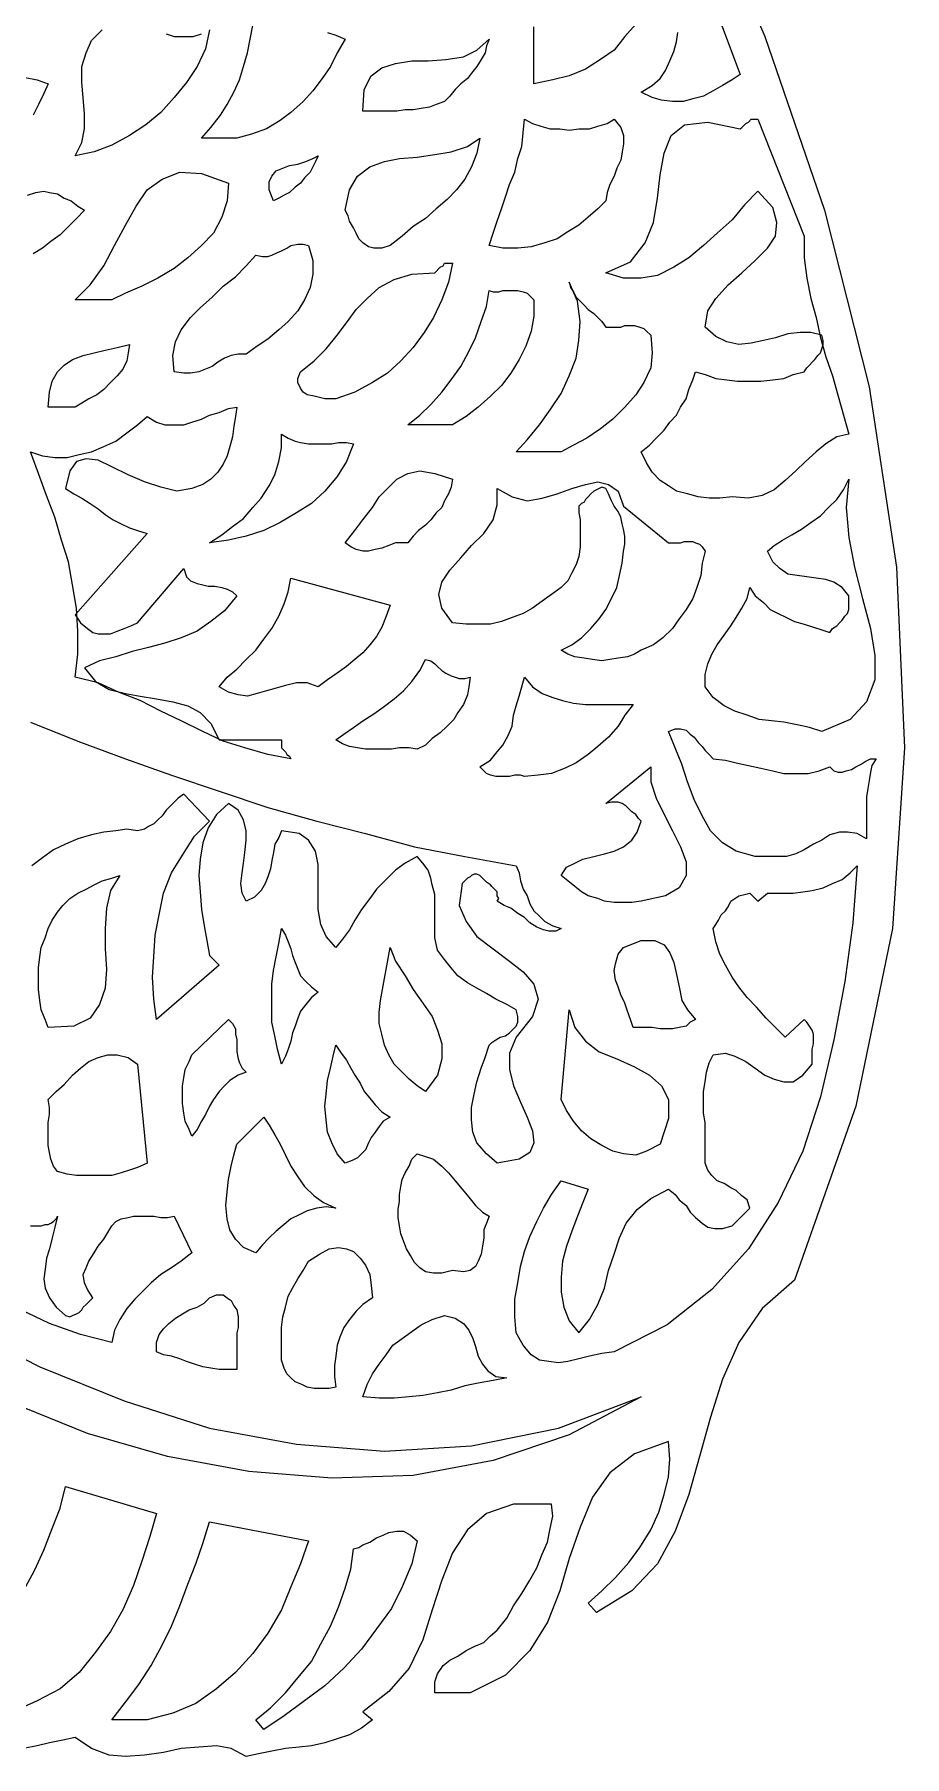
# Model space of a CAD drawing. Extents: x 0.03 to 9.22, y 0.02 to 5.11.
# Drawn here: x 8.38 to 9.021, y 0.019 to 1.288 of the extents above; entities that cross this region are included whole.
import ezdxf

# ---------------------------------------------------------------- set-up
doc = ezdxf.new("R2010")
doc.units = 0
doc.layers.add('1', color=7, linetype='Continuous')

msp = doc.modelspace()

# ---------------------------------------------------------------- linework, layer by layer
msp.add_lwpolyline([(8.865, 1.409), (8.918, 1.286), (8.962, 1.158), (8.995, 1.028), (9.015, 0.895), (9.021, 0.762), (9.012, 0.629), (8.985, 0.498), (8.94, 0.37), (8.916, 0.349), (8.899, 0.324), (8.887, 0.297), (8.878, 0.269), (8.87, 0.24), (8.862, 0.212), (8.852, 0.185), (8.839, 0.161), (8.82, 0.141), (8.794, 0.125), (8.788, 0.132), (8.798, 0.141), (8.808, 0.151), (8.818, 0.162), (8.826, 0.173), (8.834, 0.186), (8.84, 0.199), (8.844, 0.212), (8.847, 0.225), (8.848, 0.238), (8.847, 0.251), (8.822, 0.242), (8.804, 0.228), (8.791, 0.21), (8.782, 0.188), (8.774, 0.165), (8.767, 0.141), (8.758, 0.118), (8.745, 0.097), (8.727, 0.079), (8.701, 0.066), (8.675, 0.066), (8.675, 0.074), (8.677, 0.08), (8.681, 0.086), (8.686, 0.09), (8.692, 0.093), (8.698, 0.097), (8.704, 0.1), (8.711, 0.103), (8.716, 0.108), (8.721, 0.112), (8.728, 0.121), (8.733, 0.13), (8.739, 0.139), (8.745, 0.149), (8.75, 0.158), (8.754, 0.168), (8.758, 0.177), (8.76, 0.187), (8.762, 0.196), (8.761, 0.205), (8.733, 0.205), (8.713, 0.198), (8.699, 0.186), (8.688, 0.169), (8.68, 0.149), (8.673, 0.127), (8.666, 0.105), (8.656, 0.084), (8.641, 0.067), (8.622, 0.052), (8.629, 0.046), (8.621, 0.04), (8.612, 0.035), (8.603, 0.032), (8.594, 0.029), (8.584, 0.027), (8.575, 0.026), (8.565, 0.025), (8.555, 0.023), (8.545, 0.021), (8.536, 0.019), (8.525, 0.025), (8.514, 0.027), (8.501, 0.026), (8.488, 0.025), (8.475, 0.022), (8.461, 0.02), (8.447, 0.019), (8.435, 0.02), (8.422, 0.025), (8.41, 0.033), (8.401, 0.031), (8.391, 0.029), (8.382, 0.027), (8.372, 0.025)])
at = {"layer": '1'}
for points in [[(8.86, 1.364), (8.9, 1.258)], [(8.609, 1.284), (8.603, 1.274), (8.598, 1.264), (8.592, 1.255), (8.585, 1.246), (8.578, 1.238), (8.569, 1.23), (8.561, 1.224), (8.551, 1.218), (8.54, 1.214), (8.529, 1.211), (8.503, 1.211), (8.51, 1.219), (8.517, 1.228), (8.522, 1.236), (8.527, 1.245), (8.531, 1.254), (8.534, 1.264), (8.537, 1.274), (8.539, 1.284), (8.541, 1.294)], [(8.823, 1.295), (8.815, 1.286), (8.807, 1.276), (8.797, 1.269), (8.786, 1.262), (8.774, 1.257), (8.762, 1.254), (8.748, 1.251), (8.748, 1.257), (8.748, 1.263), (8.748, 1.269), (8.748, 1.277), (8.748, 1.284), (8.748, 1.293)], [(8.509, 1.291), (8.506, 1.277), (8.5, 1.264), (8.492, 1.252), (8.483, 1.241), (8.473, 1.23), (8.462, 1.221), (8.45, 1.213), (8.437, 1.206), (8.424, 1.201), (8.41, 1.198), (8.415, 1.208), (8.417, 1.218), (8.417, 1.229), (8.416, 1.241), (8.415, 1.252), (8.415, 1.264), (8.418, 1.274), (8.422, 1.283), (8.43, 1.291)], [(8.477, 1.288), (8.483, 1.286), (8.49, 1.286), (8.497, 1.286), (8.503, 1.288)], [(8.596, 1.289), (8.602, 1.287), (8.609, 1.284)], [(8.715, 1.284), (8.713, 1.279), (8.712, 1.274), (8.709, 1.269), (8.706, 1.264), (8.702, 1.259), (8.699, 1.255), (8.694, 1.251), (8.69, 1.247), (8.686, 1.242), (8.682, 1.238), (8.676, 1.236), (8.671, 1.234), (8.665, 1.233), (8.659, 1.232), (8.653, 1.232), (8.647, 1.231), (8.641, 1.231), (8.634, 1.231), (8.628, 1.231), (8.622, 1.231), (8.623, 1.247), (8.628, 1.257), (8.636, 1.263), (8.646, 1.266), (8.658, 1.268), (8.67, 1.268), (8.683, 1.269), (8.696, 1.271), (8.706, 1.276), (8.715, 1.284)], [(8.9, 1.258), (8.894, 1.254), (8.887, 1.25), (8.88, 1.246), (8.873, 1.242), (8.865, 1.24), (8.858, 1.238), (8.85, 1.238), (8.842, 1.239), (8.835, 1.241), (8.827, 1.245), (8.835, 1.25), (8.841, 1.255), (8.845, 1.261), (8.848, 1.268), (8.851, 1.275), (8.853, 1.282), (8.854, 1.289)], [(8.372, 1.256), (8.382, 1.254), (8.39, 1.251)], [(8.39, 1.251), (8.387, 1.244), (8.383, 1.236), (8.379, 1.228)], [(8.807, 1.225), (8.812, 1.219), (8.814, 1.213), (8.814, 1.207), (8.813, 1.201), (8.812, 1.195), (8.809, 1.189), (8.807, 1.183), (8.804, 1.177), (8.802, 1.171), (8.801, 1.165), (8.795, 1.159), (8.788, 1.153), (8.781, 1.147), (8.773, 1.142), (8.765, 1.137), (8.756, 1.134), (8.746, 1.131), (8.736, 1.13), (8.725, 1.13), (8.715, 1.132), (8.718, 1.141), (8.721, 1.15), (8.724, 1.159), (8.727, 1.168), (8.73, 1.177), (8.734, 1.186), (8.736, 1.196), (8.739, 1.205), (8.74, 1.215), (8.741, 1.225), (8.747, 1.222), (8.753, 1.22), (8.76, 1.218), (8.767, 1.218), (8.774, 1.217), (8.781, 1.218), (8.789, 1.218), (8.795, 1.22), (8.802, 1.222), (8.807, 1.225)], [(8.947, 1.139), (8.947, 1.123), (8.949, 1.108), (8.952, 1.093), (8.956, 1.079), (8.959, 1.064), (8.963, 1.05), (8.968, 1.036), (8.972, 1.021), (8.976, 1.007), (8.98, 0.993), (8.971, 0.991), (8.963, 0.986), (8.956, 0.98), (8.948, 0.973), (8.941, 0.966), (8.933, 0.959), (8.925, 0.952), (8.916, 0.948), (8.906, 0.946), (8.894, 0.947), (8.885, 0.946), (8.877, 0.946), (8.869, 0.947), (8.861, 0.949), (8.853, 0.951), (8.847, 0.955), (8.841, 0.959), (8.835, 0.965), (8.831, 0.972), (8.827, 0.98), (8.833, 0.985), (8.838, 0.99), (8.844, 0.996), (8.848, 1.002), (8.853, 1.007), (8.856, 1.013), (8.86, 1.019), (8.862, 1.026), (8.865, 1.033), (8.867, 1.039), (8.874, 1.037), (8.882, 1.034), (8.89, 1.033), (8.898, 1.032), (8.907, 1.032), (8.915, 1.032), (8.924, 1.033), (8.932, 1.034), (8.939, 1.037), (8.947, 1.039), (8.949, 1.042), (8.951, 1.044), (8.953, 1.046), (8.955, 1.048), (8.957, 1.051), (8.959, 1.053), (8.96, 1.056), (8.961, 1.059), (8.961, 1.062), (8.96, 1.066), (8.952, 1.068), (8.944, 1.068), (8.935, 1.067), (8.926, 1.064), (8.917, 1.062), (8.908, 1.06), (8.899, 1.059), (8.89, 1.061), (8.882, 1.065), (8.874, 1.072), (8.876, 1.084), (8.882, 1.093), (8.891, 1.103), (8.901, 1.112), (8.911, 1.121), (8.92, 1.13), (8.926, 1.139), (8.927, 1.149), (8.924, 1.16), (8.913, 1.172), (8.903, 1.162), (8.894, 1.151), (8.883, 1.141), (8.873, 1.132), (8.862, 1.123), (8.851, 1.116), (8.839, 1.11), (8.827, 1.108), (8.814, 1.108), (8.801, 1.112), (8.819, 1.12), (8.83, 1.134), (8.836, 1.149), (8.839, 1.167), (8.841, 1.184), (8.844, 1.2), (8.849, 1.213), (8.859, 1.221), (8.876, 1.223), (8.9, 1.218), (8.901, 1.219), (8.903, 1.221), (8.904, 1.222), (8.906, 1.223), (8.908, 1.225), (8.909, 1.225), (8.911, 1.225), (8.913, 1.225), (8.947, 1.139)], [(8.708, 1.211), (8.706, 1.2), (8.702, 1.19), (8.697, 1.181), (8.691, 1.173), (8.684, 1.166), (8.676, 1.159), (8.668, 1.152), (8.659, 1.146), (8.651, 1.139), (8.642, 1.132), (8.636, 1.13), (8.63, 1.13), (8.626, 1.131), (8.622, 1.134), (8.619, 1.137), (8.617, 1.141), (8.615, 1.145), (8.612, 1.15), (8.611, 1.154), (8.609, 1.158), (8.612, 1.173), (8.618, 1.183), (8.627, 1.19), (8.638, 1.194), (8.649, 1.196), (8.662, 1.197), (8.675, 1.199), (8.687, 1.201), (8.699, 1.205), (8.708, 1.211)], [(8.589, 1.198), (8.587, 1.194), (8.585, 1.19), (8.583, 1.186), (8.579, 1.182), (8.576, 1.178), (8.572, 1.175), (8.568, 1.171), (8.564, 1.169), (8.56, 1.167), (8.556, 1.165), (8.553, 1.173), (8.553, 1.179), (8.555, 1.183), (8.558, 1.187), (8.563, 1.189), (8.568, 1.191), (8.574, 1.192), (8.58, 1.194), (8.585, 1.196), (8.589, 1.198)], [(8.523, 1.178), (8.522, 1.165), (8.518, 1.153), (8.512, 1.141), (8.503, 1.132), (8.493, 1.123), (8.483, 1.115), (8.471, 1.108), (8.459, 1.102), (8.447, 1.097), (8.437, 1.092), (8.41, 1.092), (8.421, 1.103), (8.431, 1.117), (8.439, 1.132), (8.447, 1.147), (8.455, 1.161), (8.463, 1.173), (8.474, 1.181), (8.487, 1.186), (8.503, 1.185), (8.523, 1.178)], [(8.375, 1.169), (8.381, 1.171), (8.387, 1.172), (8.391, 1.171), (8.397, 1.17), (8.402, 1.167), (8.407, 1.165), (8.412, 1.161), (8.417, 1.158), (8.411, 1.152), (8.405, 1.146), (8.399, 1.14), (8.392, 1.135), (8.386, 1.13), (8.379, 1.126)], [(8.582, 1.132), (8.585, 1.121), (8.585, 1.111), (8.583, 1.101), (8.579, 1.092), (8.574, 1.084), (8.567, 1.076), (8.56, 1.07), (8.552, 1.063), (8.544, 1.058), (8.536, 1.052), (8.53, 1.052), (8.525, 1.051), (8.52, 1.049), (8.515, 1.046), (8.511, 1.043), (8.506, 1.041), (8.501, 1.039), (8.495, 1.038), (8.49, 1.038), (8.483, 1.039), (8.482, 1.051), (8.484, 1.061), (8.488, 1.07), (8.495, 1.079), (8.502, 1.086), (8.511, 1.094), (8.519, 1.102), (8.528, 1.109), (8.536, 1.117), (8.543, 1.125), (8.548, 1.124), (8.552, 1.124), (8.555, 1.125), (8.559, 1.127), (8.562, 1.128), (8.566, 1.13), (8.569, 1.132), (8.574, 1.133), (8.578, 1.133), (8.582, 1.132)], [(8.688, 1.119), (8.685, 1.105), (8.68, 1.092), (8.674, 1.079), (8.667, 1.068), (8.659, 1.057), (8.65, 1.047), (8.64, 1.038), (8.629, 1.031), (8.616, 1.024), (8.602, 1.019), (8.598, 1.019), (8.594, 1.019), (8.59, 1.02), (8.586, 1.021), (8.581, 1.022), (8.578, 1.024), (8.576, 1.027), (8.574, 1.031), (8.574, 1.034), (8.576, 1.039), (8.586, 1.047), (8.595, 1.056), (8.603, 1.066), (8.61, 1.075), (8.617, 1.085), (8.625, 1.093), (8.634, 1.101), (8.645, 1.107), (8.658, 1.111), (8.675, 1.112), (8.676, 1.113), (8.678, 1.115), (8.679, 1.116), (8.681, 1.117), (8.682, 1.119), (8.684, 1.119), (8.686, 1.119), (8.688, 1.119)], [(8.801, 1.072), (8.804, 1.072), (8.808, 1.072), (8.812, 1.072), (8.815, 1.073), (8.819, 1.073), (8.822, 1.073), (8.826, 1.072), (8.829, 1.071), (8.831, 1.069), (8.834, 1.066), (8.835, 1.053), (8.834, 1.042), (8.829, 1.031), (8.823, 1.022), (8.815, 1.013), (8.806, 1.004), (8.797, 0.997), (8.787, 0.99), (8.777, 0.985), (8.768, 0.98), (8.735, 0.98), (8.743, 0.989), (8.752, 1), (8.76, 1.011), (8.768, 1.023), (8.774, 1.036), (8.779, 1.049), (8.781, 1.062), (8.782, 1.076), (8.78, 1.091), (8.774, 1.105), (8.775, 1.101), (8.777, 1.098), (8.779, 1.094), (8.782, 1.091), (8.785, 1.088), (8.788, 1.085), (8.792, 1.082), (8.795, 1.079), (8.798, 1.076), (8.801, 1.072)], [(8.748, 1.092), (8.748, 1.08), (8.746, 1.069), (8.742, 1.058), (8.737, 1.048), (8.731, 1.038), (8.724, 1.029), (8.716, 1.021), (8.707, 1.013), (8.698, 1.006), (8.688, 1), (8.655, 1), (8.664, 1.007), (8.672, 1.015), (8.68, 1.024), (8.687, 1.033), (8.694, 1.043), (8.7, 1.054), (8.705, 1.064), (8.709, 1.076), (8.713, 1.087), (8.715, 1.099), (8.718, 1.098), (8.722, 1.098), (8.725, 1.099), (8.729, 1.099), (8.733, 1.099), (8.736, 1.099), (8.74, 1.098), (8.743, 1.097), (8.745, 1.095), (8.748, 1.092)], [(8.41, 1.013), (8.39, 1.013), (8.391, 1.024), (8.393, 1.032), (8.397, 1.039), (8.402, 1.044), (8.408, 1.048), (8.416, 1.051), (8.424, 1.053), (8.432, 1.055), (8.441, 1.057), (8.45, 1.059), (8.449, 1.053), (8.448, 1.047), (8.445, 1.041), (8.441, 1.036), (8.436, 1.031), (8.431, 1.026), (8.426, 1.022), (8.42, 1.019), (8.415, 1.016), (8.41, 1.013)], [(8.496, 0.953), (8.485, 0.951), (8.473, 0.954), (8.461, 0.958), (8.449, 0.963), (8.437, 0.969), (8.427, 0.974), (8.418, 0.975), (8.411, 0.973), (8.406, 0.966), (8.403, 0.953), (8.409, 0.949), (8.415, 0.946), (8.421, 0.942), (8.427, 0.938), (8.432, 0.934), (8.438, 0.93), (8.444, 0.927), (8.45, 0.924), (8.456, 0.922), (8.463, 0.92), (8.41, 0.86), (8.414, 0.854), (8.419, 0.85), (8.423, 0.847), (8.427, 0.846), (8.432, 0.846), (8.436, 0.846), (8.441, 0.848), (8.446, 0.85), (8.451, 0.852), (8.456, 0.854), (8.49, 0.894), (8.492, 0.888), (8.495, 0.885), (8.5, 0.883), (8.504, 0.882), (8.508, 0.881), (8.513, 0.881), (8.518, 0.88), (8.522, 0.879), (8.526, 0.877), (8.529, 0.874), (8.52, 0.863), (8.51, 0.855), (8.5, 0.848), (8.488, 0.843), (8.476, 0.839), (8.464, 0.836), (8.452, 0.833), (8.44, 0.829), (8.428, 0.826), (8.417, 0.821), (8.425, 0.811), (8.435, 0.805), (8.447, 0.802), (8.458, 0.8), (8.47, 0.798), (8.482, 0.796), (8.493, 0.793), (8.502, 0.788), (8.51, 0.78), (8.516, 0.768), (8.562, 0.768), (8.562, 0.766), (8.562, 0.764), (8.562, 0.762), (8.564, 0.76), (8.565, 0.759), (8.566, 0.757), (8.568, 0.756), (8.569, 0.754), (8.552, 0.757), (8.535, 0.762), (8.519, 0.767), (8.504, 0.774), (8.488, 0.782), (8.473, 0.789), (8.458, 0.797), (8.442, 0.803), (8.427, 0.81), (8.41, 0.814), (8.412, 0.831), (8.412, 0.848), (8.411, 0.865), (8.408, 0.882), (8.405, 0.899), (8.4, 0.915), (8.395, 0.932), (8.389, 0.948), (8.383, 0.964), (8.377, 0.98), (8.386, 0.977), (8.395, 0.976), (8.404, 0.976), (8.413, 0.978), (8.422, 0.98), (8.431, 0.984), (8.44, 0.988), (8.448, 0.994), (8.456, 1), (8.463, 1.006), (8.47, 1.002), (8.476, 1), (8.483, 1), (8.49, 1), (8.496, 1.002), (8.503, 1.004), (8.509, 1.007), (8.516, 1.009), (8.523, 1.012), (8.529, 1.013), (8.528, 1.006), (8.527, 0.999), (8.526, 0.991), (8.524, 0.984), (8.522, 0.977), (8.519, 0.971), (8.515, 0.965), (8.51, 0.96), (8.504, 0.956), (8.496, 0.953)], [(8.615, 0.986), (8.61, 0.973), (8.603, 0.962), (8.594, 0.951), (8.584, 0.942), (8.573, 0.935), (8.561, 0.928), (8.549, 0.922), (8.536, 0.918), (8.523, 0.915), (8.509, 0.913), (8.518, 0.919), (8.526, 0.925), (8.534, 0.931), (8.541, 0.939), (8.547, 0.946), (8.553, 0.955), (8.557, 0.963), (8.56, 0.973), (8.562, 0.983), (8.562, 0.993), (8.567, 0.99), (8.572, 0.988), (8.576, 0.987), (8.582, 0.986), (8.587, 0.986), (8.593, 0.986), (8.599, 0.986), (8.604, 0.987), (8.61, 0.987), (8.615, 0.986)], [(8.688, 0.96), (8.687, 0.954), (8.685, 0.949), (8.682, 0.944), (8.68, 0.939), (8.676, 0.935), (8.672, 0.93), (8.668, 0.926), (8.663, 0.922), (8.659, 0.918), (8.655, 0.913), (8.65, 0.913), (8.646, 0.913), (8.641, 0.911), (8.636, 0.909), (8.631, 0.908), (8.626, 0.907), (8.622, 0.907), (8.617, 0.908), (8.613, 0.91), (8.609, 0.913), (8.616, 0.922), (8.622, 0.93), (8.629, 0.939), (8.634, 0.947), (8.641, 0.954), (8.647, 0.96), (8.655, 0.964), (8.664, 0.966), (8.675, 0.964), (8.688, 0.96)], [(8.847, 0.913), (8.85, 0.913), (8.853, 0.913), (8.856, 0.913), (8.859, 0.914), (8.862, 0.914), (8.865, 0.914), (8.867, 0.913), (8.87, 0.912), (8.872, 0.91), (8.874, 0.907), (8.872, 0.898), (8.871, 0.889), (8.868, 0.88), (8.865, 0.872), (8.86, 0.864), (8.855, 0.857), (8.85, 0.85), (8.843, 0.843), (8.836, 0.838), (8.827, 0.834), (8.822, 0.831), (8.817, 0.829), (8.81, 0.828), (8.804, 0.827), (8.798, 0.826), (8.791, 0.827), (8.785, 0.828), (8.778, 0.829), (8.773, 0.831), (8.768, 0.834), (8.776, 0.838), (8.783, 0.843), (8.79, 0.85), (8.796, 0.857), (8.801, 0.864), (8.805, 0.872), (8.809, 0.88), (8.811, 0.889), (8.813, 0.898), (8.814, 0.907), (8.815, 0.912), (8.815, 0.918), (8.814, 0.923), (8.813, 0.927), (8.812, 0.932), (8.81, 0.936), (8.807, 0.94), (8.805, 0.944), (8.803, 0.949), (8.801, 0.953), (8.798, 0.954), (8.796, 0.953), (8.794, 0.952), (8.792, 0.951), (8.79, 0.949), (8.788, 0.947), (8.786, 0.945), (8.785, 0.943), (8.783, 0.942), (8.781, 0.94), (8.781, 0.935), (8.782, 0.93), (8.782, 0.923), (8.782, 0.917), (8.782, 0.91), (8.781, 0.903), (8.779, 0.897), (8.776, 0.891), (8.773, 0.885), (8.768, 0.88), (8.761, 0.875), (8.754, 0.87), (8.747, 0.865), (8.74, 0.861), (8.732, 0.858), (8.724, 0.855), (8.716, 0.853), (8.707, 0.853), (8.698, 0.853), (8.688, 0.854), (8.68, 0.865), (8.678, 0.875), (8.68, 0.884), (8.686, 0.893), (8.694, 0.902), (8.702, 0.911), (8.711, 0.92), (8.718, 0.93), (8.721, 0.941), (8.721, 0.953), (8.732, 0.947), (8.743, 0.944), (8.754, 0.946), (8.765, 0.949), (8.776, 0.953), (8.786, 0.956), (8.795, 0.958), (8.803, 0.956), (8.81, 0.951), (8.814, 0.94), (8.847, 0.913)], [(8.96, 0.774), (8.951, 0.777), (8.942, 0.779), (8.932, 0.781), (8.923, 0.782), (8.914, 0.783), (8.905, 0.786), (8.896, 0.789), (8.888, 0.793), (8.88, 0.799), (8.874, 0.807), (8.874, 0.816), (8.876, 0.824), (8.879, 0.831), (8.883, 0.838), (8.888, 0.845), (8.893, 0.852), (8.897, 0.858), (8.901, 0.865), (8.905, 0.872), (8.907, 0.88), (8.911, 0.874), (8.917, 0.869), (8.922, 0.864), (8.928, 0.861), (8.934, 0.858), (8.94, 0.855), (8.947, 0.853), (8.954, 0.851), (8.96, 0.849), (8.966, 0.847), (8.968, 0.85), (8.971, 0.852), (8.973, 0.854), (8.975, 0.856), (8.977, 0.859), (8.979, 0.861), (8.98, 0.864), (8.98, 0.867), (8.98, 0.87), (8.98, 0.874), (8.975, 0.88), (8.969, 0.884), (8.963, 0.886), (8.956, 0.887), (8.949, 0.888), (8.942, 0.889), (8.935, 0.89), (8.929, 0.894), (8.924, 0.899), (8.92, 0.907), (8.925, 0.911), (8.931, 0.915), (8.938, 0.919), (8.945, 0.923), (8.952, 0.928), (8.959, 0.933), (8.965, 0.939), (8.971, 0.945), (8.976, 0.952), (8.98, 0.96), (8.978, 0.939), (8.98, 0.917), (8.984, 0.895), (8.99, 0.872), (8.996, 0.85), (8.999, 0.83), (8.999, 0.812), (8.993, 0.796), (8.981, 0.783), (8.96, 0.774)], [(8.642, 0.867), (8.639, 0.859), (8.636, 0.851), (8.632, 0.844), (8.627, 0.838), (8.622, 0.832), (8.616, 0.827), (8.61, 0.822), (8.603, 0.817), (8.596, 0.812), (8.589, 0.807), (8.581, 0.81), (8.573, 0.81), (8.565, 0.808), (8.558, 0.806), (8.551, 0.804), (8.544, 0.802), (8.537, 0.8), (8.53, 0.801), (8.523, 0.803), (8.516, 0.807), (8.522, 0.814), (8.529, 0.82), (8.536, 0.827), (8.543, 0.834), (8.549, 0.842), (8.555, 0.85), (8.56, 0.859), (8.564, 0.868), (8.567, 0.877), (8.569, 0.887), (8.642, 0.867)], [(8.701, 0.814), (8.7, 0.807), (8.699, 0.801), (8.696, 0.794), (8.692, 0.788), (8.689, 0.783), (8.684, 0.778), (8.679, 0.773), (8.673, 0.769), (8.668, 0.764), (8.662, 0.761), (8.656, 0.762), (8.649, 0.762), (8.643, 0.761), (8.637, 0.761), (8.63, 0.761), (8.624, 0.761), (8.618, 0.762), (8.612, 0.763), (8.607, 0.765), (8.602, 0.768), (8.608, 0.772), (8.615, 0.777), (8.622, 0.782), (8.63, 0.787), (8.637, 0.792), (8.645, 0.798), (8.652, 0.804), (8.658, 0.811), (8.664, 0.819), (8.668, 0.827), (8.672, 0.826), (8.675, 0.824), (8.677, 0.822), (8.68, 0.819), (8.683, 0.817), (8.687, 0.815), (8.69, 0.814), (8.693, 0.813), (8.697, 0.813), (8.701, 0.814)], [(8.821, 0.794), (8.815, 0.786), (8.81, 0.778), (8.803, 0.77), (8.795, 0.763), (8.788, 0.757), (8.779, 0.751), (8.771, 0.747), (8.761, 0.743), (8.751, 0.742), (8.741, 0.741), (8.738, 0.742), (8.734, 0.742), (8.73, 0.741), (8.727, 0.741), (8.723, 0.741), (8.72, 0.741), (8.716, 0.742), (8.713, 0.743), (8.711, 0.745), (8.708, 0.748), (8.716, 0.753), (8.721, 0.759), (8.725, 0.764), (8.729, 0.771), (8.732, 0.778), (8.733, 0.786), (8.735, 0.793), (8.737, 0.8), (8.739, 0.807), (8.741, 0.814), (8.747, 0.807), (8.754, 0.802), (8.762, 0.799), (8.769, 0.797), (8.777, 0.795), (8.786, 0.794), (8.794, 0.794), (8.803, 0.794), (8.812, 0.794), (8.821, 0.794)], [(8.377, 0.781), (8.412, 0.767), (8.447, 0.754), (8.481, 0.742), (8.516, 0.73), (8.552, 0.718), (8.588, 0.708), (8.624, 0.699), (8.66, 0.689), (8.697, 0.682), (8.735, 0.675)], [(8.88, 0.754), (8.889, 0.753), (8.897, 0.751), (8.906, 0.749), (8.915, 0.747), (8.924, 0.745), (8.932, 0.743), (8.941, 0.743), (8.95, 0.743), (8.958, 0.745), (8.966, 0.748), (8.969, 0.745), (8.972, 0.744), (8.975, 0.744), (8.978, 0.745), (8.982, 0.746), (8.985, 0.748), (8.989, 0.75), (8.992, 0.752), (8.996, 0.754), (9, 0.754), (8.997, 0.749), (8.996, 0.744), (8.995, 0.738), (8.994, 0.732), (8.993, 0.726), (8.993, 0.72), (8.993, 0.713), (8.993, 0.707), (8.993, 0.701), (8.993, 0.695), (8.986, 0.699), (8.979, 0.7), (8.973, 0.7), (8.966, 0.698), (8.96, 0.694), (8.954, 0.691), (8.947, 0.687), (8.941, 0.684), (8.934, 0.682), (8.927, 0.682), (8.911, 0.682), (8.897, 0.686), (8.887, 0.692), (8.878, 0.701), (8.872, 0.712), (8.866, 0.724), (8.861, 0.737), (8.857, 0.75), (8.852, 0.762), (8.847, 0.774), (8.852, 0.776), (8.856, 0.776), (8.86, 0.775), (8.863, 0.772), (8.866, 0.77), (8.869, 0.766), (8.872, 0.763), (8.874, 0.76), (8.877, 0.757), (8.88, 0.754)], [(8.827, 0.649), (8.82, 0.648), (8.813, 0.648), (8.807, 0.648), (8.8, 0.649), (8.795, 0.651), (8.788, 0.653), (8.783, 0.656), (8.778, 0.66), (8.773, 0.664), (8.768, 0.668), (8.772, 0.674), (8.778, 0.677), (8.784, 0.68), (8.792, 0.682), (8.8, 0.684), (8.807, 0.686), (8.814, 0.689), (8.82, 0.694), (8.824, 0.7), (8.827, 0.708), (8.825, 0.71), (8.823, 0.713), (8.82, 0.715), (8.818, 0.717), (8.816, 0.719), (8.813, 0.721), (8.81, 0.722), (8.807, 0.722), (8.805, 0.722), (8.801, 0.721), (8.834, 0.748), (8.834, 0.737), (8.838, 0.725), (8.844, 0.713), (8.85, 0.701), (8.856, 0.689), (8.86, 0.678), (8.86, 0.668), (8.855, 0.659), (8.845, 0.653), (8.827, 0.649)], [(8.735, 0.675), (8.737, 0.67), (8.738, 0.664), (8.74, 0.658), (8.743, 0.653), (8.745, 0.647), (8.748, 0.642), (8.752, 0.638), (8.756, 0.634), (8.762, 0.631), (8.768, 0.629), (8.764, 0.627), (8.759, 0.627), (8.755, 0.628), (8.75, 0.63), (8.745, 0.633), (8.741, 0.637), (8.736, 0.64), (8.731, 0.644), (8.726, 0.646), (8.721, 0.649), (8.722, 0.651), (8.721, 0.653), (8.721, 0.656), (8.719, 0.658), (8.717, 0.66), (8.716, 0.661), (8.713, 0.663), (8.711, 0.665), (8.71, 0.666), (8.708, 0.668), (8.706, 0.669), (8.704, 0.669), (8.702, 0.668), (8.701, 0.667), (8.699, 0.666), (8.698, 0.665), (8.696, 0.663), (8.695, 0.662), (8.693, 0.646), (8.698, 0.634), (8.706, 0.623), (8.718, 0.614), (8.73, 0.605), (8.74, 0.597), (8.748, 0.588), (8.751, 0.577), (8.747, 0.564), (8.735, 0.549), (8.73, 0.537), (8.73, 0.525), (8.733, 0.513), (8.738, 0.501), (8.743, 0.49), (8.747, 0.48), (8.748, 0.471), (8.745, 0.464), (8.737, 0.459), (8.721, 0.456), (8.713, 0.463), (8.706, 0.471), (8.703, 0.479), (8.702, 0.488), (8.702, 0.497), (8.704, 0.507), (8.706, 0.516), (8.709, 0.526), (8.712, 0.534), (8.715, 0.543), (8.717, 0.545), (8.72, 0.547), (8.723, 0.549), (8.727, 0.55), (8.73, 0.552), (8.733, 0.555), (8.735, 0.557), (8.736, 0.56), (8.736, 0.564), (8.735, 0.569), (8.728, 0.573), (8.72, 0.577), (8.713, 0.581), (8.706, 0.585), (8.699, 0.589), (8.692, 0.594), (8.687, 0.6), (8.682, 0.606), (8.677, 0.613), (8.675, 0.622), (8.675, 0.629), (8.675, 0.635), (8.675, 0.641), (8.675, 0.648), (8.675, 0.654), (8.673, 0.661), (8.672, 0.666), (8.67, 0.672), (8.666, 0.677), (8.662, 0.682), (8.653, 0.677), (8.646, 0.672), (8.639, 0.665), (8.632, 0.658), (8.627, 0.651), (8.621, 0.643), (8.616, 0.635), (8.612, 0.628), (8.607, 0.621), (8.602, 0.615), (8.595, 0.623), (8.591, 0.632), (8.589, 0.643), (8.589, 0.654), (8.589, 0.665), (8.589, 0.676), (8.587, 0.686), (8.582, 0.694), (8.575, 0.699), (8.562, 0.701), (8.56, 0.696), (8.557, 0.691), (8.556, 0.685), (8.555, 0.679), (8.554, 0.673), (8.552, 0.667), (8.55, 0.662), (8.547, 0.657), (8.542, 0.652), (8.536, 0.649), (8.533, 0.655), (8.532, 0.662), (8.533, 0.67), (8.534, 0.677), (8.535, 0.685), (8.536, 0.694), (8.536, 0.701), (8.534, 0.709), (8.53, 0.716), (8.523, 0.721), (8.514, 0.713), (8.508, 0.703), (8.504, 0.692), (8.502, 0.68), (8.501, 0.668), (8.502, 0.656), (8.503, 0.643), (8.505, 0.631), (8.507, 0.62), (8.509, 0.609), (8.516, 0.602), (8.47, 0.562), (8.468, 0.577), (8.467, 0.593), (8.468, 0.608), (8.469, 0.624), (8.472, 0.639), (8.475, 0.655), (8.481, 0.67), (8.489, 0.683), (8.498, 0.697), (8.509, 0.708), (8.49, 0.728), (8.486, 0.725), (8.483, 0.722), (8.48, 0.719), (8.477, 0.716), (8.474, 0.712), (8.471, 0.709), (8.468, 0.706), (8.464, 0.704), (8.461, 0.702), (8.456, 0.701), (8.448, 0.702), (8.44, 0.701), (8.431, 0.7), (8.422, 0.698), (8.412, 0.695), (8.403, 0.691), (8.394, 0.687), (8.386, 0.681), (8.378, 0.675)], [(8.807, 0.317), (8.798, 0.316), (8.789, 0.314), (8.781, 0.312), (8.773, 0.31), (8.766, 0.309), (8.759, 0.31), (8.752, 0.311), (8.746, 0.315), (8.74, 0.322), (8.735, 0.331), (8.734, 0.343), (8.734, 0.356), (8.736, 0.368), (8.738, 0.38), (8.741, 0.391), (8.745, 0.402), (8.75, 0.413), (8.755, 0.423), (8.761, 0.433), (8.768, 0.443), (8.788, 0.437), (8.784, 0.427), (8.78, 0.417), (8.776, 0.406), (8.772, 0.395), (8.769, 0.384), (8.768, 0.372), (8.768, 0.361), (8.77, 0.35), (8.774, 0.34), (8.781, 0.331), (8.789, 0.341), (8.795, 0.352), (8.8, 0.364), (8.803, 0.377), (8.807, 0.389), (8.811, 0.401), (8.816, 0.412), (8.824, 0.422), (8.834, 0.43), (8.847, 0.437), (8.852, 0.433), (8.855, 0.429), (8.86, 0.425), (8.863, 0.42), (8.867, 0.416), (8.872, 0.412), (8.876, 0.409), (8.881, 0.408), (8.887, 0.408), (8.894, 0.41), (8.907, 0.423), (8.905, 0.429), (8.901, 0.432), (8.897, 0.436), (8.893, 0.438), (8.888, 0.441), (8.883, 0.443), (8.879, 0.447), (8.876, 0.451), (8.874, 0.456), (8.874, 0.463), (8.874, 0.471), (8.874, 0.478), (8.874, 0.486), (8.873, 0.493), (8.873, 0.501), (8.873, 0.509), (8.874, 0.516), (8.875, 0.523), (8.877, 0.53), (8.88, 0.536), (8.889, 0.537), (8.896, 0.535), (8.904, 0.531), (8.911, 0.526), (8.918, 0.521), (8.925, 0.518), (8.932, 0.516), (8.939, 0.516), (8.946, 0.521), (8.953, 0.529), (8.953, 0.533), (8.953, 0.536), (8.953, 0.54), (8.954, 0.544), (8.954, 0.548), (8.954, 0.551), (8.953, 0.554), (8.951, 0.557), (8.949, 0.56), (8.947, 0.562), (8.933, 0.549), (8.926, 0.556), (8.919, 0.563), (8.912, 0.571), (8.905, 0.578), (8.899, 0.586), (8.894, 0.593), (8.889, 0.602), (8.885, 0.61), (8.882, 0.619), (8.88, 0.629), (8.882, 0.632), (8.884, 0.635), (8.886, 0.639), (8.889, 0.642), (8.891, 0.645), (8.893, 0.649), (8.896, 0.651), (8.899, 0.653), (8.903, 0.654), (8.907, 0.655), (8.913, 0.649), (8.92, 0.655), (8.926, 0.655), (8.932, 0.655), (8.939, 0.655), (8.946, 0.656), (8.953, 0.657), (8.961, 0.659), (8.968, 0.662), (8.975, 0.665), (8.981, 0.67), (8.986, 0.675), (8.983, 0.633), (8.977, 0.59), (8.969, 0.547), (8.959, 0.505), (8.946, 0.465), (8.928, 0.427), (8.906, 0.393), (8.879, 0.363), (8.846, 0.337), (8.807, 0.317)], [(8.39, 0.556), (8.388, 0.562), (8.385, 0.569), (8.384, 0.576), (8.383, 0.584), (8.383, 0.592), (8.383, 0.6), (8.384, 0.608), (8.385, 0.615), (8.388, 0.622), (8.39, 0.629), (8.393, 0.635), (8.397, 0.641), (8.401, 0.646), (8.406, 0.651), (8.412, 0.655), (8.418, 0.658), (8.424, 0.661), (8.43, 0.664), (8.437, 0.666), (8.443, 0.668), (8.436, 0.657), (8.433, 0.644), (8.432, 0.629), (8.432, 0.614), (8.433, 0.599), (8.432, 0.585), (8.428, 0.573), (8.421, 0.563), (8.409, 0.557), (8.39, 0.556)], [(8.589, 0.582), (8.584, 0.578), (8.58, 0.573), (8.576, 0.568), (8.574, 0.563), (8.572, 0.557), (8.57, 0.552), (8.569, 0.546), (8.567, 0.54), (8.565, 0.535), (8.562, 0.529), (8.559, 0.54), (8.557, 0.55), (8.555, 0.56), (8.555, 0.569), (8.555, 0.579), (8.555, 0.588), (8.556, 0.598), (8.558, 0.608), (8.56, 0.618), (8.562, 0.629), (8.565, 0.624), (8.567, 0.619), (8.569, 0.614), (8.57, 0.609), (8.572, 0.604), (8.574, 0.599), (8.576, 0.594), (8.58, 0.59), (8.584, 0.586), (8.589, 0.582)], [(8.668, 0.509), (8.662, 0.513), (8.656, 0.518), (8.65, 0.524), (8.645, 0.529), (8.641, 0.536), (8.638, 0.543), (8.636, 0.551), (8.634, 0.559), (8.634, 0.567), (8.635, 0.576), (8.642, 0.615), (8.646, 0.605), (8.653, 0.594), (8.659, 0.584), (8.666, 0.574), (8.673, 0.564), (8.677, 0.554), (8.68, 0.544), (8.68, 0.533), (8.677, 0.521), (8.668, 0.509)], [(8.867, 0.562), (8.863, 0.56), (8.86, 0.557), (8.855, 0.556), (8.85, 0.555), (8.846, 0.555), (8.841, 0.555), (8.835, 0.556), (8.83, 0.556), (8.825, 0.556), (8.821, 0.556), (8.819, 0.562), (8.817, 0.568), (8.815, 0.574), (8.812, 0.58), (8.81, 0.586), (8.808, 0.591), (8.807, 0.598), (8.808, 0.603), (8.81, 0.61), (8.814, 0.615), (8.827, 0.62), (8.837, 0.62), (8.844, 0.617), (8.848, 0.611), (8.851, 0.604), (8.853, 0.595), (8.855, 0.586), (8.857, 0.576), (8.861, 0.569), (8.867, 0.562)], [(8.536, 0.523), (8.53, 0.521), (8.524, 0.517), (8.52, 0.513), (8.516, 0.509), (8.512, 0.503), (8.509, 0.498), (8.506, 0.492), (8.503, 0.487), (8.5, 0.481), (8.496, 0.476), (8.494, 0.481), (8.491, 0.487), (8.49, 0.493), (8.489, 0.5), (8.489, 0.506), (8.489, 0.513), (8.49, 0.519), (8.491, 0.525), (8.494, 0.531), (8.496, 0.536), (8.523, 0.562), (8.526, 0.559), (8.528, 0.555), (8.528, 0.551), (8.529, 0.547), (8.529, 0.543), (8.529, 0.538), (8.53, 0.533), (8.531, 0.53), (8.533, 0.526), (8.536, 0.523)], [(8.841, 0.47), (8.831, 0.465), (8.823, 0.462), (8.814, 0.463), (8.806, 0.465), (8.798, 0.469), (8.79, 0.474), (8.783, 0.48), (8.777, 0.487), (8.772, 0.495), (8.768, 0.503), (8.774, 0.569), (8.778, 0.556), (8.786, 0.546), (8.796, 0.538), (8.809, 0.533), (8.822, 0.527), (8.833, 0.521), (8.842, 0.513), (8.847, 0.503), (8.847, 0.489), (8.841, 0.47)], [(8.463, 0.456), (8.456, 0.453), (8.45, 0.451), (8.444, 0.449), (8.437, 0.447), (8.431, 0.447), (8.425, 0.447), (8.418, 0.447), (8.411, 0.447), (8.404, 0.448), (8.397, 0.45), (8.394, 0.454), (8.392, 0.459), (8.391, 0.464), (8.39, 0.469), (8.39, 0.475), (8.39, 0.48), (8.39, 0.486), (8.391, 0.492), (8.391, 0.497), (8.39, 0.503), (8.396, 0.509), (8.402, 0.514), (8.408, 0.521), (8.414, 0.526), (8.42, 0.531), (8.427, 0.534), (8.434, 0.536), (8.441, 0.536), (8.449, 0.534), (8.456, 0.529), (8.463, 0.456)], [(8.642, 0.49), (8.637, 0.487), (8.634, 0.483), (8.631, 0.479), (8.628, 0.475), (8.626, 0.471), (8.624, 0.466), (8.621, 0.463), (8.618, 0.46), (8.614, 0.458), (8.609, 0.456), (8.603, 0.463), (8.599, 0.471), (8.596, 0.479), (8.595, 0.488), (8.594, 0.498), (8.595, 0.507), (8.596, 0.517), (8.598, 0.526), (8.6, 0.535), (8.602, 0.543), (8.606, 0.537), (8.61, 0.532), (8.613, 0.526), (8.616, 0.521), (8.62, 0.515), (8.623, 0.509), (8.627, 0.504), (8.631, 0.499), (8.636, 0.494), (8.642, 0.49)], [(8.602, 0.423), (8.595, 0.424), (8.588, 0.423), (8.581, 0.421), (8.575, 0.418), (8.569, 0.415), (8.564, 0.411), (8.558, 0.406), (8.553, 0.401), (8.548, 0.396), (8.543, 0.39), (8.534, 0.394), (8.528, 0.4), (8.524, 0.407), (8.522, 0.415), (8.521, 0.425), (8.522, 0.435), (8.523, 0.444), (8.525, 0.454), (8.527, 0.462), (8.529, 0.47), (8.549, 0.49), (8.553, 0.484), (8.557, 0.477), (8.561, 0.47), (8.565, 0.462), (8.569, 0.454), (8.574, 0.446), (8.579, 0.439), (8.586, 0.432), (8.593, 0.427), (8.602, 0.423)], [(8.715, 0.417), (8.713, 0.412), (8.711, 0.407), (8.711, 0.401), (8.71, 0.395), (8.709, 0.389), (8.707, 0.384), (8.705, 0.38), (8.701, 0.377), (8.696, 0.376), (8.688, 0.377), (8.68, 0.375), (8.674, 0.375), (8.668, 0.376), (8.664, 0.379), (8.66, 0.383), (8.657, 0.388), (8.654, 0.393), (8.652, 0.399), (8.65, 0.404), (8.649, 0.41), (8.648, 0.416), (8.648, 0.422), (8.649, 0.428), (8.649, 0.433), (8.65, 0.439), (8.651, 0.444), (8.653, 0.449), (8.656, 0.454), (8.658, 0.459), (8.662, 0.463), (8.668, 0.461), (8.674, 0.459), (8.68, 0.454), (8.685, 0.449), (8.69, 0.443), (8.695, 0.437), (8.7, 0.431), (8.705, 0.425), (8.71, 0.42), (8.715, 0.417)], [(8.377, 0.41), (8.38, 0.41), (8.383, 0.41), (8.385, 0.41), (8.388, 0.411), (8.39, 0.411), (8.392, 0.412), (8.394, 0.413), (8.396, 0.415), (8.397, 0.417), (8.395, 0.409), (8.393, 0.401), (8.391, 0.393), (8.389, 0.386), (8.388, 0.378), (8.387, 0.371), (8.388, 0.364), (8.391, 0.357), (8.396, 0.35), (8.403, 0.344), (8.406, 0.343), (8.408, 0.344), (8.411, 0.345), (8.413, 0.346), (8.415, 0.348), (8.416, 0.35), (8.418, 0.352), (8.42, 0.354), (8.421, 0.355), (8.423, 0.357), (8.419, 0.363), (8.417, 0.368), (8.416, 0.374), (8.418, 0.379), (8.42, 0.384), (8.424, 0.39), (8.427, 0.395), (8.431, 0.4), (8.434, 0.405), (8.437, 0.41), (8.44, 0.413), (8.444, 0.415), (8.449, 0.416), (8.453, 0.417), (8.458, 0.417), (8.463, 0.417), (8.468, 0.417), (8.473, 0.416), (8.478, 0.416), (8.483, 0.417), (8.496, 0.39), (8.488, 0.384), (8.481, 0.379), (8.473, 0.374), (8.466, 0.368), (8.46, 0.362), (8.454, 0.356), (8.448, 0.349), (8.443, 0.341), (8.439, 0.333), (8.437, 0.324), (8.414, 0.33), (8.391, 0.338), (8.37, 0.348)], [(8.629, 0.357), (8.622, 0.352), (8.617, 0.347), (8.612, 0.341), (8.608, 0.335), (8.605, 0.328), (8.603, 0.322), (8.602, 0.314), (8.601, 0.307), (8.601, 0.299), (8.602, 0.291), (8.597, 0.29), (8.592, 0.29), (8.586, 0.29), (8.581, 0.291), (8.577, 0.293), (8.572, 0.295), (8.569, 0.298), (8.566, 0.301), (8.564, 0.305), (8.562, 0.311), (8.562, 0.319), (8.562, 0.327), (8.562, 0.335), (8.563, 0.343), (8.565, 0.35), (8.567, 0.358), (8.57, 0.364), (8.574, 0.371), (8.578, 0.377), (8.582, 0.384), (8.59, 0.389), (8.597, 0.393), (8.604, 0.394), (8.61, 0.393), (8.615, 0.391), (8.62, 0.386), (8.624, 0.381), (8.627, 0.374), (8.628, 0.366), (8.629, 0.357)], [(8.529, 0.331), (8.529, 0.304), (8.523, 0.304), (8.516, 0.304), (8.51, 0.305), (8.504, 0.306), (8.498, 0.308), (8.492, 0.31), (8.487, 0.312), (8.481, 0.314), (8.475, 0.315), (8.47, 0.317), (8.47, 0.324), (8.472, 0.33), (8.475, 0.334), (8.479, 0.338), (8.484, 0.342), (8.489, 0.345), (8.494, 0.348), (8.5, 0.35), (8.505, 0.353), (8.509, 0.357), (8.514, 0.359), (8.519, 0.359), (8.522, 0.357), (8.525, 0.355), (8.527, 0.351), (8.529, 0.348), (8.53, 0.343), (8.53, 0.339), (8.53, 0.335), (8.529, 0.331)], [(8.728, 0.298), (8.718, 0.296), (8.707, 0.294), (8.697, 0.292), (8.687, 0.289), (8.677, 0.287), (8.666, 0.285), (8.656, 0.284), (8.645, 0.283), (8.634, 0.283), (8.622, 0.284), (8.625, 0.293), (8.629, 0.301), (8.634, 0.308), (8.639, 0.315), (8.644, 0.322), (8.651, 0.327), (8.658, 0.332), (8.665, 0.337), (8.673, 0.341), (8.682, 0.344), (8.69, 0.342), (8.696, 0.338), (8.7, 0.333), (8.703, 0.327), (8.705, 0.321), (8.707, 0.314), (8.71, 0.308), (8.714, 0.303), (8.72, 0.299), (8.728, 0.298)], [(8.325, 0.336), (8.384, 0.306), (8.446, 0.281), (8.509, 0.261), (8.573, 0.249), (8.638, 0.244), (8.702, 0.248), (8.766, 0.261), (8.827, 0.284)], [(8.827, 0.284), (8.774, 0.256), (8.718, 0.237), (8.659, 0.226), (8.599, 0.224), (8.538, 0.229), (8.478, 0.24), (8.419, 0.257), (8.362, 0.28)], [(8.372, 0.141), (8.38, 0.156), (8.387, 0.171), (8.393, 0.187), (8.399, 0.202), (8.403, 0.218), (8.47, 0.198)], [(8.47, 0.198), (8.465, 0.181), (8.459, 0.163), (8.453, 0.145), (8.445, 0.127), (8.436, 0.111), (8.425, 0.096), (8.413, 0.081), (8.399, 0.069), (8.382, 0.06), (8.364, 0.052)], [(8.582, 0.178), (8.576, 0.161), (8.569, 0.144), (8.562, 0.127), (8.552, 0.11), (8.541, 0.095), (8.528, 0.081), (8.514, 0.069), (8.499, 0.058), (8.482, 0.051), (8.463, 0.046), (8.437, 0.046), (8.447, 0.059), (8.457, 0.072), (8.466, 0.086), (8.474, 0.101), (8.481, 0.115), (8.487, 0.13), (8.493, 0.146), (8.499, 0.161), (8.504, 0.176), (8.509, 0.192), (8.582, 0.178)], [(8.662, 0.178), (8.658, 0.161), (8.651, 0.144), (8.643, 0.128), (8.632, 0.113), (8.621, 0.098), (8.608, 0.084), (8.594, 0.071), (8.579, 0.06), (8.564, 0.049), (8.549, 0.039), (8.543, 0.046), (8.554, 0.055), (8.565, 0.066), (8.574, 0.077), (8.584, 0.089), (8.591, 0.102), (8.598, 0.115), (8.604, 0.129), (8.609, 0.143), (8.613, 0.157), (8.615, 0.172), (8.619, 0.173), (8.622, 0.175), (8.627, 0.177), (8.632, 0.18), (8.637, 0.182), (8.641, 0.184), (8.647, 0.185), (8.652, 0.185), (8.657, 0.182), (8.662, 0.178)]]:
    msp.add_lwpolyline(points, dxfattribs=at)

doc.saveas('drawing.dxf')
